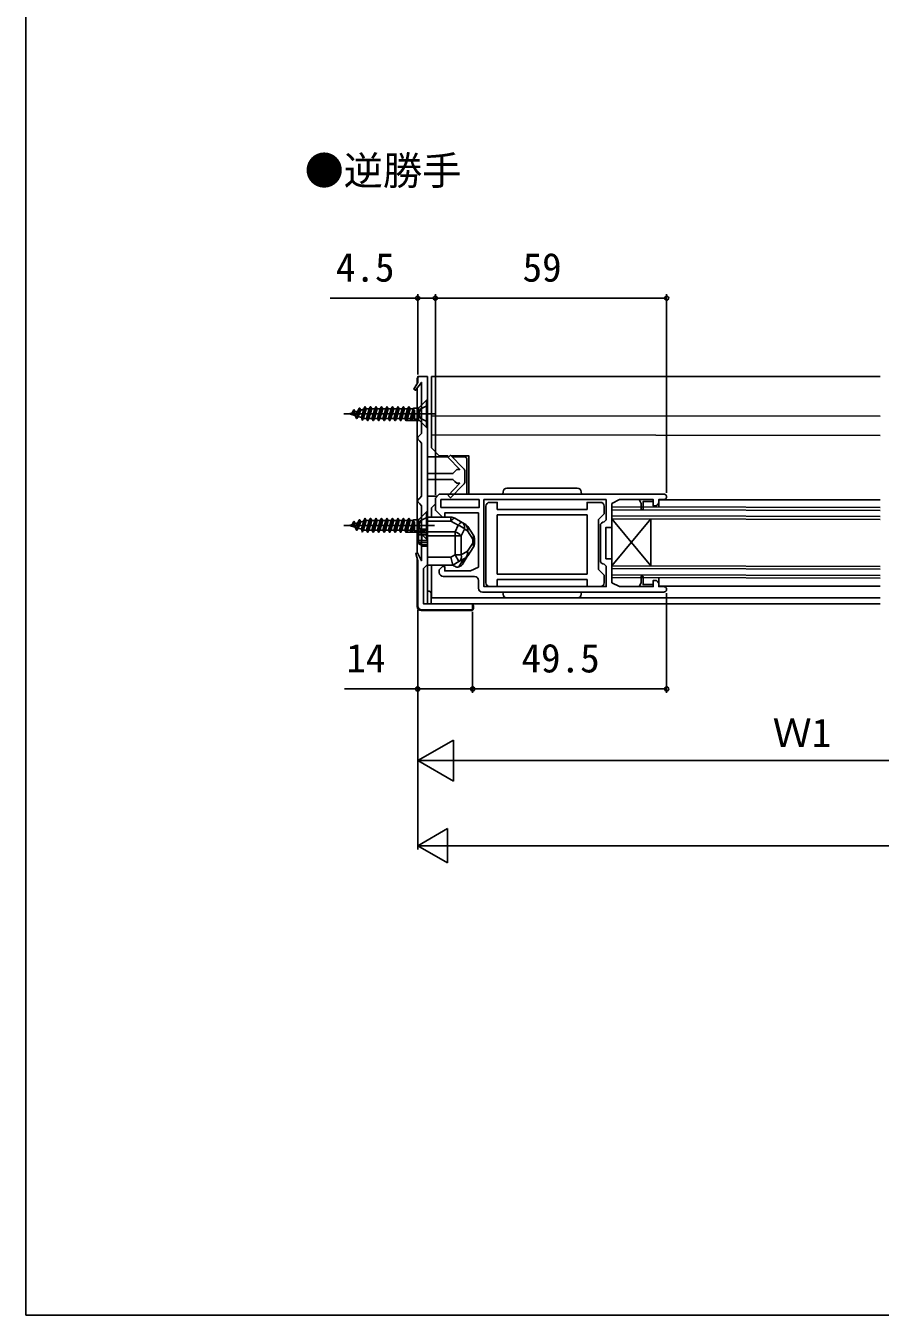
# Model space of a CAD drawing. Units: millimetres, scale not verified. Extents: x -438 to 438, y -652 to 648.
# Drawn here: x -437.5 to -219.5, y -652 to -323 of the extents above; entities that cross this region are included whole.
import ezdxf
from ezdxf.enums import TextEntityAlignment as Align

# ---------------------------------------------------------------- set-up
doc = ezdxf.new("R2010")
doc.units = ezdxf.units.MM
doc.header["$LTSCALE"] = 4
for name, color, linetype in [('0-1_USER1', 3, 'Continuous'), ('0-2_YKK_11', 7, 'Continuous'), ('0-3_YKK_12', 2, 'Continuous'), ('0-4_YKK_13', 4, 'Continuous'), ('0-6_YKK_D', 6, 'Continuous'), ('0-7_YKK_ZWAK', 7, 'Continuous')]:
    doc.layers.add(name, color=color, linetype=linetype)
doc.styles.add('ＭＳ ゴシック', font='')
doc.styles.get('ＭＳ ゴシック').set_extended_font_data('MS Gothic')

msp = doc.modelspace()

# ---------------------------------------------------------------- linework, layer by layer
at = {"layer": '0-2_YKK_11'}
for p, q in [((-335, -470.5), (-335, -412.5)), ((-325.5, -436.659), (-325.5, -439.341)), ((-320.1, -445.6), (-320.1, -465.1)), ((-290.9, -459.4), (-290.9, -450.6)), ((-331, -463.5), (-323, -463.5)), ((-322, -464.5), (-322, -466.5)), ((-321, -467.5), (-274.7, -467.5))]:
    msp.add_line(p, q, dxfattribs=at)
for points in [[(-337.5, -471), (-337.5, -459.5), (-337.998, -457.691), (-337.541, -457.511), (-336.5, -459.5), (-336.5, -445.5), (-337, -445), (-337.5, -444.5), (-337.5, -444), (-337, -443.5), (-336.5, -443), (-336.5, -429.5), (-337, -429), (-337.5, -428.5), (-337.5, -428), (-337, -427.5), (-336.5, -427), (-336.5, -414), (-338.064, -416.018), (-338.477, -415.744), (-337.5, -414), (-337.5, -412.5), (-335, -412.5)], [(-335, -412.5), (-335, -437.25), (-328.5, -437.25), (-328, -436.75), (-327.5, -436.25), (-326.782, -436.25), (-329.696, -433.119), (-329.118, -432.566), (-325.787, -435.958)], [(-325.787, -440.042), (-329.118, -443.434), (-329.696, -442.881), (-326.782, -439.75), (-327.5, -439.75), (-328, -439.25), (-328.5, -438.75), (-335, -438.75), (-335, -460.5), (-335.5, -461), (-336, -461.5), (-336, -470.5), (-323.5, -470.5), (-323.5, -472), (-336.5, -472)], [(-274.7, -442.5), (-332, -442.5), (-333, -443.5), (-333, -446.6), (-331.2, -448.4), (-330.6, -448.4), (-330.6, -447.3), (-322, -447.3), (-322, -461.1), (-324, -462.1), (-330.6, -462.1), (-330.6, -461), (-331.2, -461), (-332, -461.8), (-332, -462.5)], [(-289.4, -443.9), (-320.6, -443.9), (-320.6, -466.1), (-289.4, -466.1), (-289.4, -460.9), (-289.9, -460.4)], [(-289.9, -449.6), (-289.4, -449.1), (-289.4, -443.9)], [(-277, -464.5), (-277.4, -464.5), (-277.4, -465.6), (-280, -465.6), (-280, -463.5), (-280.5, -463.5), (-280.5, -465.1), (-281, -466.1), (-286, -466.1), (-288, -465.1), (-288, -459), (-289.5, -459), (-289.5, -451), (-288, -451), (-288, -444.9), (-286, -443.9), (-281, -443.9), (-280.5, -444.9), (-280.5, -446.5), (-280, -446.5), (-280, -444.4), (-277.4, -444.4), (-277.4, -445.5), (-277, -445.5)], [(-276, -444.5), (-276, -443.9), (-274.7, -443.9)], [(-294.3, -446.4), (-317.2, -446.4), (-317.2, -444.6), (-319.1, -444.6)], [(-290.9, -444.6), (-294.3, -444.6), (-294.3, -446.4)], [(-289.9, -465.1), (-289.9, -463.2), (-291.4, -461.7), (-291.4, -449), (-289.9, -447.5), (-289.9, -445.6)], [(-319.1, -466.1), (-317.2, -466.1), (-317.2, -464.3), (-294.3, -464.3), (-294.3, -466.1), (-290.9, -466.1)], [(-274.7, -466.1), (-276, -466.1), (-276, -465.5)]]:
    msp.add_lwpolyline(points, dxfattribs=at)
for points in [[(-321.8, -443.9), (-331.6, -443.9), (-331.6, -445.9), (-321.8, -445.9)], [(-281, -443.9), (-277.4, -443.9), (-277.4, -444.4), (-280, -444.4), (-280, -446.5), (-280.5, -446.5), (-280.5, -444.9)], [(-294.3, -447.8), (-317.2, -447.8), (-317.2, -462.9), (-294.3, -462.9)], [(-281, -466.1), (-277.4, -466.1), (-277.4, -465.6), (-280, -465.6), (-280, -463.5), (-280.5, -463.5), (-280.5, -465.1)]]:
    msp.add_lwpolyline(points, close=True, dxfattribs=at)
for centre, radius, start, end in [((-326.5, -436.659), 1, 359.99997, 44.48424), ((-326.5, -439.341), 1, 315.51576, 0.00003), ((-274.7, -443.2), 0.7, 269.99999, 90.00001), ((-319.1, -445.6), 1, 90.00001, 179.99999), ((-290.9, -445.6), 1, 0.00001, 89.99999), ((-277, -444.5), 1, 270.00001, 359.99999), ((-289.9, -450.6), 1, 90.00001, 179.99999), ((-289.9, -459.4), 1, 180.00001, 269.99999), ((-331, -462.5), 1, 180.00001, 269.99999), ((-323, -464.5), 1, 0.00001, 89.99999), ((-321, -466.5), 1, 180.00001, 269.99999), ((-319.1, -465.1), 1, 180.00001, 269.99999), ((-290.9, -465.1), 1, 270.00001, 359.99999), ((-277, -465.5), 1, 0.00001, 89.99999), ((-274.7, -466.8), 0.7, 269.99999, 90.00001), ((-336.5, -471), 1, 180.00001, 269.99999)]:
    msp.add_arc(centre, radius, start, end, dxfattribs=at)
at = {"layer": '0-3_YKK_12'}
for p, q in [((-219.5, -412.5), (-334, -412.5)), ((-334, -430.7), (-334, -412.5)), ((-219.5, -422.635), (-334, -422.5)), ((-334, -427.381), (-219.5, -427.566)), ((-332, -432.7), (-334, -430.7)), ((-332, -432.7), (-329.771, -432.7)), ((-219.5, -444.002), (-275.8, -444)), ((-333, -445), (-334, -446)), ((-334, -448.4), (-334, -446)), ((-219.5, -445.946), (-288, -445.775)), ((-288, -463.775), (-288, -445.775)), ((-219.5, -446.646), (-288, -446.475)), ((-275.999, -445.805), (-276, -444.385)), ((-219.5, -448.246), (-288, -448.075)), ((-219.5, -448.946), (-288, -448.775)), ((-278, -460.8), (-288, -448.775)), ((-278, -448.8), (-288, -460.775)), ((-278, -460.8), (-278, -448.8)), ((-334, -469), (-334, -460.6)), ((-219.5, -460.946), (-288, -460.775)), ((-219.5, -461.646), (-288, -461.475)), ((-219.5, -463.244), (-288, -463.075)), ((-219.5, -463.946), (-288, -463.775)), ((-276, -465.608), (-276, -463.805)), ((-219.5, -466.002), (-275.797, -466.002)), ((-219.5, -469), (-334, -469)), ((-219.5, -470.5), (-324.076, -470.5))]:
    msp.add_line(p, q, dxfattribs=at)
msp.add_lwpolyline([(-328.987, -432.7), (-324.5, -432.7), (-324.5, -442.499)], dxfattribs=at)
at = {"layer": '0-4_YKK_13'}
for p, q in [((-337.6, -413), (-337.6, -414.178)), ((-335, -412.5), (-337.1, -412.5)), ((-335, -433), (-335, -412.5)), ((-337.6, -415.419), (-337.6, -416.4)), ((-337.6, -417.4), (-337.6, -416.4)), ((-337.6, -417.4), (-337.6, -425.9)), ((-352.4, -420.583), (-353.1, -423.203)), ((-352.3, -420.583), (-353, -423.203)), ((-352.035, -421.093), (-352.735, -422.693)), ((-351, -420.25), (-351.7, -423.631)), ((-351.6, -423.631), (-350.9, -420.25)), ((-350.635, -420.76), (-351.335, -423.121)), ((-339.435, -420.76), (-340.135, -423.24)), ((-338.666, -420.76), (-339.366, -423.24)), ((-338.582, -420.6), (-339.119, -423.714)), ((-337.35, -423.4), (-337.35, -420.6)), ((-337.116, -420.366), (-335.25, -418.5)), ((-356.347, -422), (-333.212, -422)), ((-352.785, -421.323), (-353.485, -422.463)), ((-350.825, -423.24), (-350.566, -423.24)), ((-350.2, -423.75), (-350.3, -423.75)), ((-349.935, -423.24), (-349.166, -423.24)), ((-348.8, -423.75), (-348.9, -423.75)), ((-348.535, -423.24), (-347.766, -423.24)), ((-347.4, -423.75), (-347.5, -423.75)), ((-347.135, -423.24), (-346.366, -423.24)), ((-346, -423.75), (-346.1, -423.75)), ((-345.735, -423.24), (-344.966, -423.24)), ((-344.6, -423.75), (-344.7, -423.75)), ((-344.335, -423.24), (-343.566, -423.24)), ((-343.2, -423.75), (-343.3, -423.75)), ((-342.935, -423.24), (-342.166, -423.24)), ((-341.8, -423.75), (-341.9, -423.75)), ((-341.535, -423.24), (-340.766, -423.24)), ((-340.4, -423.75), (-340.5, -423.75)), ((-340.294, -423.75), (-337.165, -423.75)), ((-338.35, -421.878), (-338.735, -423.24)), ((-335.25, -425.5), (-337.116, -423.634)), ((-337.6, -426.9), (-337.6, -425.9)), ((-337.6, -426.9), (-337.6, -446.1)), ((-335, -433), (-329.771, -433)), ((-328.692, -433), (-325.5, -433)), ((-325, -433.5), (-325, -436.207)), ((-325, -436.207), (-325, -439.793)), ((-325, -439.793), (-325, -442.499)), ((-335, -448.399), (-335, -443)), ((-332.501, -443), (-335, -443)), ((-296.749, -442.5), (-314.751, -442.5)), ((-296.778, -441), (-314.722, -441)), ((-296.749, -442.5), (-295.75, -442.5)), ((-295.75, -442.5), (-295.779, -441.947)), ((-337.6, -447.1), (-337.6, -446.1)), ((-337.6, -447.1), (-337.6, -456.1)), ((-337.116, -448.866), (-335.25, -447)), ((-356.347, -450.5), (-333.212, -450.5)), ((-352.785, -449.823), (-353.485, -450.963)), ((-352.4, -449.083), (-353.1, -451.703)), ((-352.3, -449.083), (-353, -451.703)), ((-352.035, -449.593), (-352.735, -451.193)), ((-351, -448.75), (-351.7, -452.131)), ((-351.6, -452.131), (-350.9, -448.75)), ((-350.635, -449.26), (-351.335, -451.621)), ((-339.435, -449.26), (-340.135, -451.74)), ((-338.666, -449.26), (-339.366, -451.74)), ((-338.582, -449.1), (-339.119, -452.214)), ((-338.35, -450.378), (-338.735, -451.74)), ((-337.35, -451.9), (-337.35, -449.1)), ((-335, -448.4), (-329.031, -448.4)), ((-335, -449.377), (-335, -448.4)), ((-329.031, -449.377), (-335, -449.377)), ((-329.031, -448.4), (-329.031, -449.377)), ((-327.161, -450.446), (-329.031, -449.377)), ((-350.825, -451.74), (-350.566, -451.74)), ((-350.2, -452.25), (-350.3, -452.25)), ((-349.935, -451.74), (-349.166, -451.74)), ((-348.8, -452.25), (-348.9, -452.25)), ((-348.535, -451.74), (-347.766, -451.74)), ((-347.4, -452.25), (-347.5, -452.25)), ((-347.135, -451.74), (-346.366, -451.74)), ((-346, -452.25), (-346.1, -452.25)), ((-345.735, -451.74), (-344.966, -451.74)), ((-344.6, -452.25), (-344.7, -452.25)), ((-344.335, -451.74), (-343.566, -451.74)), ((-343.2, -452.25), (-343.3, -452.25)), ((-342.935, -451.74), (-342.166, -451.74)), ((-341.8, -452.25), (-341.9, -452.25)), ((-341.535, -451.74), (-340.766, -451.74)), ((-340.4, -452.25), (-340.5, -452.25)), ((-340.294, -452.25), (-337.165, -452.25)), ((-336.434, -451.6), (-337.3, -452.1)), ((-336.434, -451.746), (-337.3, -452.301)), ((-337.3, -452.301), (-337.3, -452.1)), ((-337.3, -452.35), (-337.3, -452.301)), ((-337.3, -452.85), (-337.3, -452.35)), ((-337.3, -452.35), (-335, -452.35)), ((-335.25, -454), (-337.116, -452.134)), ((-336.434, -451.6), (-336.434, -451.746)), ((-335, -451.746), (-336.434, -451.746)), ((-336.434, -452.85), (-336.434, -454.35)), ((-335, -452.85), (-336.434, -452.85)), ((-335, -451.45), (-336.284, -451.45)), ((-336.284, -451.45), (-336.284, -451.664)), ((-336.284, -451.664), (-335, -451.664)), ((-335, -453.15), (-335, -458.6)), ((-327.961, -453.15), (-335, -453.15)), ((-327.961, -452.127), (-327.961, -453.15)), ((-325.599, -451.469), (-326.4, -453.15)), ((-324.84, -451.902), (-325.599, -451.469)), ((-323.438, -454.006), (-324.84, -451.902)), ((-324.738, -450.793), (-323.336, -452.896)), ((-323.438, -454.994), (-323.438, -454.006)), ((-323.438, -454.006), (-323, -454.006)), ((-323, -454.006), (-323, -454.994)), ((-337.6, -457.1), (-337.6, -456.1)), ((-337.6, -457.1), (-337.6, -457.45)), ((-336.434, -454.35), (-337.3, -454.35)), ((-337.3, -454.85), (-337.3, -454.35)), ((-337.3, -454.899), (-337.3, -454.85)), ((-335, -454.85), (-337.3, -454.85)), ((-337.3, -454.899), (-336.434, -455.454)), ((-337.3, -455.1), (-337.3, -454.899)), ((-337.3, -455.1), (-336.434, -455.6)), ((-335, -454.35), (-336.434, -454.35)), ((-335, -455.454), (-336.434, -455.454)), ((-336.434, -455.454), (-336.434, -455.6)), ((-336.284, -455.536), (-335, -455.536)), ((-336.284, -455.536), (-336.284, -455.75)), ((-336.284, -455.75), (-335, -455.75)), ((-326.4, -457.989), (-324.84, -457.098)), ((-324.84, -457.098), (-323.438, -454.994)), ((-323.336, -456.104), (-324.738, -458.207)), ((-323.438, -454.994), (-323, -454.994)), ((-337.6, -459.137), (-337.6, -471.202)), ((-335, -458.6), (-329.031, -458.6)), ((-329.031, -458.6), (-327.961, -457.989)), ((-326.969, -459.725), (-328.5, -460.6)), ((-327.961, -457.989), (-326.4, -457.989)), ((-327.961, -457.989), (-326.969, -459.725)), ((-326.987, -461.041), (-325.861, -459.092)), ((-325.41, -458.834), (-326.969, -459.725)), ((-324.885, -458.4), (-325.892, -460.146)), ((-335, -467.3), (-335, -460.599)), ((-327.499, -461.1), (-327.199, -461.1)), ((-335, -467.3), (-334.6, -467.3)), ((-334.1, -467.8), (-334.1, -470.3)), ((-334.1, -470.3), (-334.1, -470.5)), ((-315.75, -467.5), (-315.721, -468.052)), ((-314.751, -467.5), (-315.75, -467.5)), ((-314.722, -469), (-296.778, -469)), ((-336.602, -472.2), (-323.799, -472.2)), ((-323.801, -470.5), (-334.1, -470.5)), ((-323.3, -471.701), (-323.3, -471))]:
    msp.add_line(p, q, dxfattribs=at)
for points in [[(-351.296, -420.868), (-352.035, -421.093), (-352.3, -420.583), (-352.4, -420.583), (-352.785, -421.323), (-355, -422), (-353.485, -422.463), (-353.1, -423.203), (-353, -423.203), (-352.735, -422.693), (-351.885, -422.953), (-351.266, -420.76), (-351, -420.25), (-350.9, -420.25), (-350.635, -420.76), (-349.866, -420.76)], [(-353.435, -421.521), (-353.7, -421.011), (-353.8, -421.011), (-354.185, -421.751)], [(-348.466, -420.76), (-349.235, -420.76), (-349.5, -420.25), (-349.6, -420.25), (-349.866, -420.76), (-350.566, -423.24), (-350.3, -423.75), (-349.6, -420.25)], [(-349.5, -420.25), (-350.2, -423.75), (-349.935, -423.24), (-349.235, -420.76)], [(-347.066, -420.76), (-347.835, -420.76), (-348.1, -420.25), (-348.2, -420.25), (-348.466, -420.76), (-349.166, -423.24), (-348.9, -423.75), (-348.2, -420.25)], [(-348.1, -420.25), (-348.8, -423.75), (-348.535, -423.24), (-347.835, -420.76)], [(-345.666, -420.76), (-346.435, -420.76), (-346.7, -420.25), (-346.8, -420.25), (-347.066, -420.76), (-347.766, -423.24), (-347.5, -423.75), (-346.8, -420.25)], [(-346.7, -420.25), (-347.4, -423.75), (-347.135, -423.24), (-346.435, -420.76)], [(-344.266, -420.76), (-345.035, -420.76), (-345.3, -420.25), (-345.4, -420.25), (-345.666, -420.76), (-346.366, -423.24), (-346.1, -423.75), (-345.4, -420.25)], [(-345.3, -420.25), (-346, -423.75), (-345.735, -423.24), (-345.035, -420.76)], [(-342.866, -420.76), (-343.635, -420.76), (-343.9, -420.25), (-344, -420.25), (-344.266, -420.76), (-344.966, -423.24), (-344.7, -423.75), (-344, -420.25)], [(-343.9, -420.25), (-344.6, -423.75), (-344.335, -423.24), (-343.635, -420.76)], [(-341.466, -420.76), (-342.235, -420.76), (-342.5, -420.25), (-342.6, -420.25), (-342.866, -420.76), (-343.566, -423.24), (-343.3, -423.75), (-342.6, -420.25)], [(-342.5, -420.25), (-343.2, -423.75), (-342.935, -423.24), (-342.235, -420.76)], [(-340.835, -420.76), (-341.535, -423.24), (-341.8, -423.75), (-341.1, -420.25), (-341.2, -420.25), (-341.9, -423.75), (-342.166, -423.24), (-341.466, -420.76), (-341.2, -420.25)], [(-341.1, -420.25), (-340.835, -420.76), (-340.066, -420.76)], [(-337.682, -420.6), (-338.582, -420.6), (-338.666, -420.76), (-339.435, -420.76), (-339.7, -420.25), (-339.8, -420.25), (-340.066, -420.76), (-340.766, -423.24), (-340.5, -423.75), (-339.8, -420.25)], [(-338.946, -423.645), (-339.119, -423.714), (-339.366, -423.24), (-340.135, -423.24), (-340.4, -423.75), (-339.7, -420.25)], [(-337.682, -423.4), (-338.258, -423.4), (-338.35, -423.24), (-338.35, -421.06), (-338.946, -423.645), (-338.735, -423.24), (-338.35, -423.24)], [(-335, -424.1), (-336.916, -423.145), (-337.201, -422), (-336.916, -420.855), (-335, -419.9)], [(-351.059, -423.205), (-351.335, -423.121), (-351.6, -423.631), (-351.7, -423.631), (-351.885, -422.953)], [(-315.721, -441.947), (-315.75, -442.5), (-314.751, -442.5)], [(-351.296, -449.368), (-352.035, -449.593), (-352.3, -449.083), (-352.4, -449.083), (-352.785, -449.823), (-355, -450.5), (-353.485, -450.963), (-353.1, -451.703), (-353, -451.703), (-352.735, -451.193), (-351.885, -451.453), (-351.266, -449.26), (-351, -448.75), (-350.9, -448.75), (-350.635, -449.26), (-349.866, -449.26)], [(-353.435, -450.021), (-353.7, -449.511), (-353.8, -449.511), (-354.185, -450.251)], [(-348.466, -449.26), (-349.235, -449.26), (-349.5, -448.75), (-349.6, -448.75), (-349.866, -449.26), (-350.566, -451.74), (-350.3, -452.25), (-349.6, -448.75)], [(-349.5, -448.75), (-350.2, -452.25), (-349.935, -451.74), (-349.235, -449.26)], [(-347.066, -449.26), (-347.835, -449.26), (-348.1, -448.75), (-348.2, -448.75), (-348.466, -449.26), (-349.166, -451.74), (-348.9, -452.25), (-348.2, -448.75)], [(-348.1, -448.75), (-348.8, -452.25), (-348.535, -451.74), (-347.835, -449.26)], [(-345.666, -449.26), (-346.435, -449.26), (-346.7, -448.75), (-346.8, -448.75), (-347.066, -449.26), (-347.766, -451.74), (-347.5, -452.25), (-346.8, -448.75)], [(-346.7, -448.75), (-347.4, -452.25), (-347.135, -451.74), (-346.435, -449.26)], [(-344.266, -449.26), (-345.035, -449.26), (-345.3, -448.75), (-345.4, -448.75), (-345.666, -449.26), (-346.366, -451.74), (-346.1, -452.25), (-345.4, -448.75)], [(-345.3, -448.75), (-346, -452.25), (-345.735, -451.74), (-345.035, -449.26)], [(-342.866, -449.26), (-343.635, -449.26), (-343.9, -448.75), (-344, -448.75), (-344.266, -449.26), (-344.966, -451.74), (-344.7, -452.25), (-344, -448.75)], [(-343.9, -448.75), (-344.6, -452.25), (-344.335, -451.74), (-343.635, -449.26)], [(-341.466, -449.26), (-342.235, -449.26), (-342.5, -448.75), (-342.6, -448.75), (-342.866, -449.26), (-343.566, -451.74), (-343.3, -452.25), (-342.6, -448.75)], [(-342.5, -448.75), (-343.2, -452.25), (-342.935, -451.74), (-342.235, -449.26)], [(-340.835, -449.26), (-341.535, -451.74), (-341.8, -452.25), (-341.1, -448.75), (-341.2, -448.75), (-341.9, -452.25), (-342.166, -451.74), (-341.466, -449.26), (-341.2, -448.75)], [(-341.1, -448.75), (-340.835, -449.26), (-340.066, -449.26)], [(-337.682, -449.1), (-338.582, -449.1), (-338.666, -449.26), (-339.435, -449.26), (-339.7, -448.75), (-339.8, -448.75), (-340.066, -449.26), (-340.766, -451.74), (-340.5, -452.25), (-339.8, -448.75)], [(-338.946, -452.145), (-339.119, -452.214), (-339.366, -451.74), (-340.135, -451.74), (-340.4, -452.25), (-339.7, -448.75)], [(-337.682, -451.9), (-338.258, -451.9), (-338.35, -451.74), (-338.35, -449.56), (-338.946, -452.145), (-338.735, -451.74), (-338.35, -451.74)], [(-335, -452.6), (-336.916, -451.645), (-337.201, -450.5), (-336.916, -449.355), (-335, -448.4)], [(-335, -453.15), (-335, -452.127), (-335, -449.377)], [(-335, -452.127), (-327.961, -452.127), (-327.161, -450.446)], [(-328.039, -448.664), (-328.116, -448.641), (-328.212, -448.653), (-328.323, -448.698), (-328.447, -448.776), (-328.583, -448.886), (-328.728, -449.024), (-328.878, -449.189), (-329.031, -449.377)], [(-328.039, -448.664), (-326.168, -449.732), (-325.41, -450.166)], [(-326.168, -449.732), (-326.246, -449.71), (-326.341, -449.722), (-326.452, -449.767), (-326.577, -449.845), (-326.713, -449.954), (-326.857, -450.093), (-327.007, -450.258), (-327.161, -450.446)], [(-351.059, -451.705), (-351.335, -451.621), (-351.6, -452.131), (-351.7, -452.131), (-351.885, -451.453)], [(-337.3, -454.35), (-337.3, -452.85), (-336.434, -452.85)], [(-336.284, -451.664), (-336.312, -451.662), (-336.336, -451.659), (-336.368, -451.652), (-336.402, -451.637), (-336.432, -451.609), (-336.434, -451.6)], [(-327.961, -457.989), (-327.961, -453.15), (-326.4, -453.15), (-326.4, -457.989)], [(-336.434, -455.6), (-336.422, -455.577), (-336.406, -455.565), (-336.364, -455.547), (-336.338, -455.541), (-336.306, -455.537), (-336.284, -455.536)], [(-329.031, -458.6), (-328.5, -460.6), (-335, -460.6), (-335, -458.6)], [(-295.779, -468.052), (-295.75, -467.5), (-296.749, -467.5)]]:
    msp.add_lwpolyline(points, dxfattribs=at)
for points in [[(-335.25, -425.5), (-335, -425.5), (-335, -418.5), (-335.25, -418.5)], [(-335.25, -454), (-335, -454), (-335, -447), (-335.25, -447)]]:
    msp.add_lwpolyline(points, close=True, dxfattribs=at)
for centre, radius, start, end in [((-337.1, -413), 0.5, 90, 180), ((-337.682, -419.8), 0.8, 270.00002, 315.00001), ((-350.825, -422.44), 0.8, 253.00002, 270.00002), ((-337.682, -424.2), 0.8, 45.00001, 90), ((-325.5, -433.5), 0.5, 0, 90), ((-314.722, -442), 1, 90, 177), ((-296.778, -442), 1, 3, 90), ((-337.682, -448.3), 0.8, 270.00002, 315.00001), ((-329.031, -450.4), 2, 60.25512, 90), ((-328.307, -453.899), 3.638, 41.90744, 71.64145), ((-327.068, -450.989), 1.546, 341.91504, 54.39753), ((-326.31, -451.422), 1.546, 341.91504, 54.39753), ((-326.402, -451.902), 2, 33.69007, 60.25512), ((-350.825, -450.94), 0.8, 253.00002, 270.00002), ((-337.682, -452.7), 0.8, 45.00001, 90), ((-336.284, -451.6), 0.15, 90, 180), ((-329.107, -455.58), 3.638, 41.90744, 71.64145), ((-325.686, -451.265), 1.059, 322.99219, 26.46445), ((-324.284, -453.368), 1.059, 322.99219, 26.46445), ((-325, -454.006), 2, 0, 33.69007), ((-336.284, -455.6), 0.15, 180, 270), ((-326.31, -457.578), 1.546, 305.60247, 18.08496), ((-325.686, -457.735), 1.059, 333.53555, 37.00781), ((-324.284, -455.632), 1.059, 333.53555, 37.00781), ((-325, -454.994), 2, 326.30993, 0), ((-327.624, -459.146), 2, 288.59038, 330), ((-327.869, -458.468), 1.546, 305.60247, 18.08496), ((-326.402, -457.098), 2, 299.74488, 326.30993), ((-327.139, -459.133), 2, 227.16611, 259.63751), ((-327.624, -459.146), 2, 282.28715, 288.59038), ((-334.6, -467.8), 0.5, 0, 90), ((-314.722, -468), 1, 183, 270), ((-296.778, -468), 1, 270, 357)]:
    msp.add_arc(centre, radius, start, end, dxfattribs=at)
for centre, major_axis, ratio, start_param, end_param in [((-336.598, -471.198), (-0.71, -0.71), 0.99628, 5.4996506, 7.06672), ((-323.801, -471), (0.501, 0), 0.998135, 6.2831853, 7.8539816), ((-323.801, -471.699), (-0.355, 0.355), 0.99628, 2.358058, 3.9251274)]:
    msp.add_ellipse(centre, major_axis=major_axis, ratio=ratio, start_param=start_param, end_param=end_param, dxfattribs=at)
at = {"layer": '0-6_YKK_D'}
for p, q in [((-337.5, -412), (-337.5, -391.5)), ((-333, -442.707), (-333, -391.5)), ((-333, -442.707), (-333, -391.5)), ((-274, -392.5), (-333, -392.5)), ((-274, -442.2), (-274, -391.5)), ((-274, -467.8), (-274, -493.2)), ((-337.5, -472), (-337.5, -493.2)), ((-337.5, -472), (-337.5, -511.5)), ((-323.5, -472.5), (-323.5, -493.2)), ((-323.5, -472.5), (-323.5, -493.2)), ((-337.5, -481.212), (-337.5, -533.2)), ((-323.5, -492.2), (-274, -492.2)), ((-337.5, -510.5), (-328.407, -505.25)), ((-328.407, -515.75), (-328.407, -505.25)), ((-337.5, -510.5), (-328.407, -515.75)), ((-337.5, -510.5), (-319.313, -510.5)), ((-327, -510.5), (-148, -510.5)), ((-337.5, -532.2), (-329.922, -527.825)), ((-329.922, -536.575), (-329.922, -527.825)), ((-337.5, -532.2), (-329.922, -536.575)), ((-337.5, -532.2), (-322.345, -532.2)), ((3.75, -532.2), (-328.75, -532.2))]:
    msp.add_line(p, q, dxfattribs=at)
for points in [[(-333, -392.5), (-337.5, -392.5), (-359.875, -392.5)], [(-323.5, -492.2), (-337.5, -492.2), (-356.182, -492.2)]]:
    msp.add_lwpolyline(points, dxfattribs=at)
for centre in [(-337.5, -392.5), (-333, -392.5), (-333, -392.5), (-274, -392.5), (-337.5, -492.2), (-323.5, -492.2), (-323.5, -492.2), (-274, -492.2)]:
    msp.add_circle(centre, 0.531, dxfattribs=at)
at = {"layer": '0-7_YKK_ZWAK'}
msp.add_line((-437.5, 623), (-437.5, -652), dxfattribs=at)
msp.add_lwpolyline([(-437.5, -652), (437.5, -652), (437.5, 623)], dxfattribs=at)

# ---------------------------------------------------------------- texts
at = {"layer": '0-1_USER1', "style": 'ＭＳ ゴシック'}
msp.add_text('●逆勝手', height=7.331, dxfattribs=at).set_placement((-366.364, -365.818), align=Align.BOTTOM_LEFT)
at = {"layer": '0-6_YKK_D', "style": 'ＭＳ ゴシック'}
for s, p in [('4.5', (-358.386, -390.5)), ('59', (-310.744, -390.5)), ('14', (-355.716, -490.2)), ('49.5', (-311.023, -490.2)), ('Ｗ1', (-246.96, -509.25))]:
    msp.add_text(s, height=7.331, dxfattribs=at).set_placement(p, align=Align.BOTTOM_LEFT)

doc.saveas('drawing.dxf')
